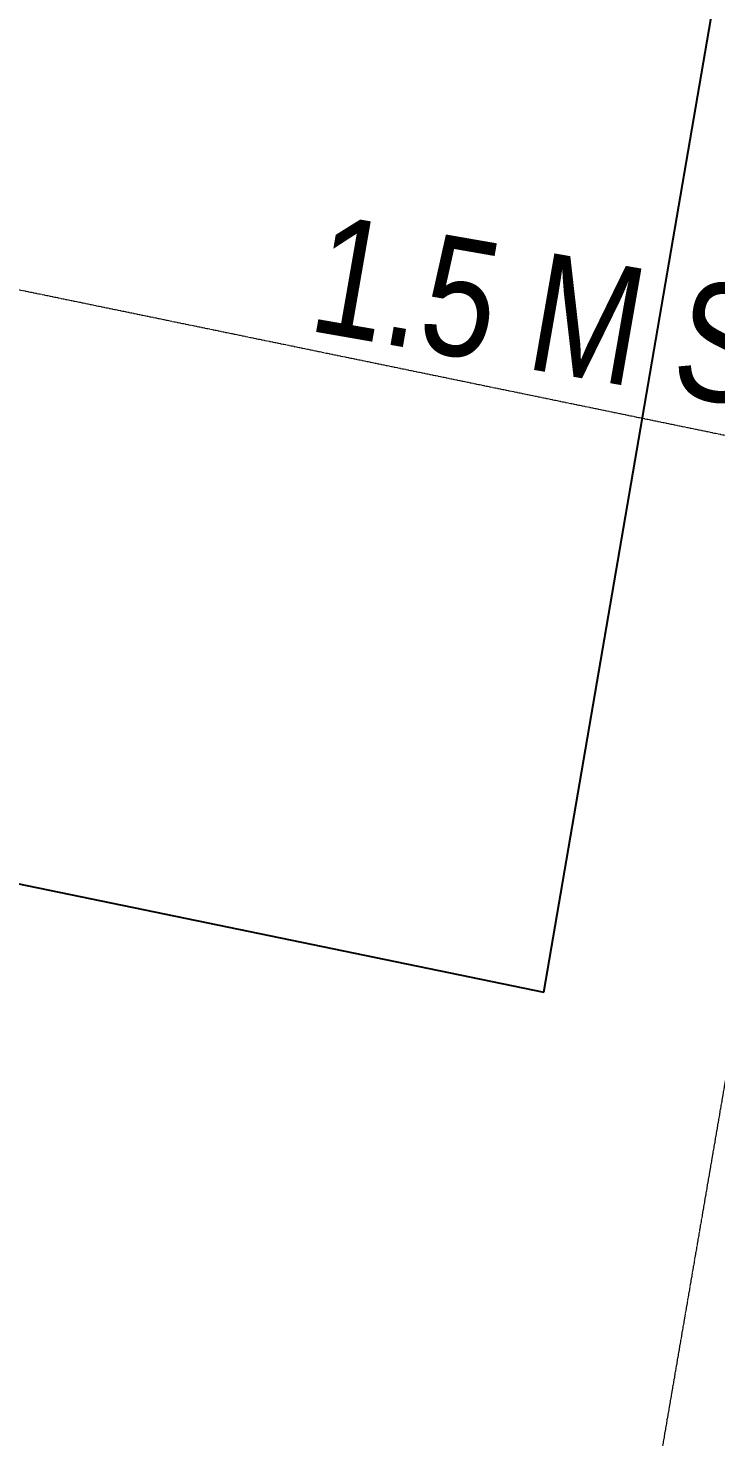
# Model space of a CAD drawing. Header units: millimetres. Extents: x 19543921 to 20171754, y -3528062 to -3222959.
# Drawn here: x 19577340 to 19579113, y -3300217 to -3296587 of the extents above; entities that cross this region are included whole.
import ezdxf

# ---------------------------------------------------------------- set-up
doc = ezdxf.new("R2010")
doc.units = ezdxf.units.MM
doc.header["$MEASUREMENT"] = 0
doc.linetypes.add('CENTER2', pattern=[28.575, 19.05, -3.175, 3.175, -3.175])
doc.layers.add('CENTER LINE', color=40, linetype='CENTER2', lineweight=15)
doc.layers.add('text', color=142, linetype='Continuous', lineweight=9)
doc.layers.add('Road', color=7, linetype='Continuous')
doc.styles.add('DIM', font='arial.ttf', dxfattribs={"width": 0.8, "height": 45})

msp = doc.modelspace()

# ---------------------------------------------------------------- linework, layer by layer
at = {"layer": 'CENTER LINE', "ltscale": 0.25}
for points in [[(19578651.4, -3302130.3), (19580917.9, -3288930.1), (19581844.4, -3282209.4), (19584465, -3270740), (19585510.1, -3265047), (19585882.8, -3263409.8), (19587089.9, -3261546.5)], [(19574298, -3296638.9), (19601979.1, -3302342)]]:
    msp.add_lwpolyline(points, dxfattribs=at)
at = {"layer": 'Road'}
msp.add_lwpolyline([(19573884, -3298085.1), (19578669.4, -3299071), (19580423.7, -3288853.7), (19581352.1, -3282119.4), (19583975.2, -3270639.2), (19585020.2, -3264946.3), (19585415, -3263212.4), (19586461.3, -3261597.2)], dxfattribs=at)

# ---------------------------------------------------------------- texts
at = {"layer": 'text', "color": 31, "ltscale": 7, "true_color": 0xfecc66, "insert": (19578109.1, -3297064.9), "char_height": 304.8, "attachment_point": 1, "rotation": 350.111, "style": 'DIM'}
msp.add_mtext_dynamic_manual_height_columns('1.5 M SETBACK LINE', width=3909.031, gutter_width=40, heights=[0], dxfattribs=at)

doc.saveas('drawing.dxf')
